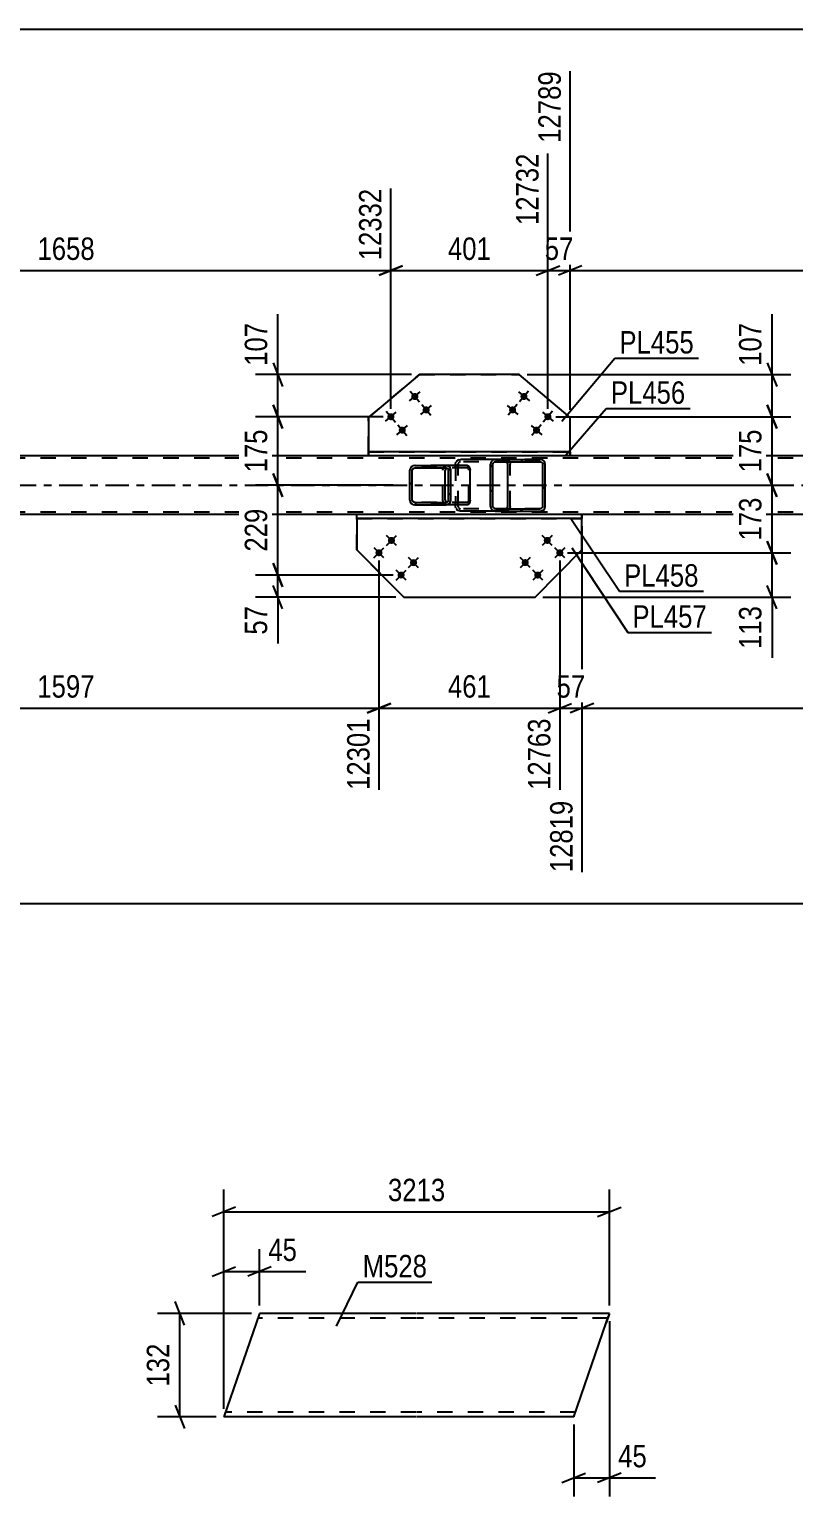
# Model space of a CAD drawing. Header units: millimetres. Extents: x 0 to 1189, y 0 to 841.
# Drawn here: x 642.7 to 740.2, y 219.1 to 406.4 of the extents above; entities that cross this region are included whole.
import ezdxf

# ---------------------------------------------------------------- set-up
doc = ezdxf.new("R2010")
doc.units = ezdxf.units.MM
doc.linetypes.add('DXK_LINE_DOT2', pattern=[3.9198, 1.9599, -1.9599])
doc.linetypes.add('DXK_LINE_DOT3', pattern=[5.9187, 2.979, -0.9799, 0.9799, -0.9799])
doc.styles.add('Arial Narrow', font='ARIALN.TTF', dxfattribs={"height": 0.2})

# ---------------------------------------------------------------- blocks, each defined once
blk = doc.blocks.new('Part-570348649-60682 - 60681')
at = {"color": 2, "linetype": 'Continuous'}
for p, q in [((672.01, 242.47), (667.47, 229.27)), ((692.01, 242.47), (672.01, 242.47)), ((716.66, 242.47), (692.11, 242.47)), ((716.62, 242.38), (716.24, 241.27)), ((716.66, 242.47), (716.62, 242.38)), ((712.11, 229.27), (716.24, 241.27)), ((692.01, 229.27), (667.47, 229.27)), ((712.11, 229.27), (692.11, 229.27))]:
    blk.add_line(p, q, dxfattribs=at)
at = {"color": 7, "linetype": 'DXK_LINE_DOT2'}
for p, q in [((692.01, 241.87), (671.81, 241.87)), ((716.45, 241.87), (692.11, 241.87)), ((716.24, 241.27), (716.53, 242.12)), ((692.01, 229.87), (667.67, 229.87)), ((712.32, 229.87), (692.11, 229.87)), ((712.14, 229.36), (712.11, 229.27))]:
    blk.add_line(p, q, dxfattribs=at)
blk = doc.blocks.new('Part-570348649-49620 - 49615')
at = {"linetype": 'Continuous'}
h = blk.add_hatch(dxfattribs=at)
h.set_pattern_fill('', scale=0.7, style=0, pattern_type=0)
h.set_pattern_definition([(45, (696.404, 350.3297), (-1.57154, 1.57154), [])])
h.paths.add_polyline_path([(696.45, 350.1), (696.4, 350.33), (696.27, 350.52), (696.06, 350.65), (695.82, 350.7), (691.83, 350.7), (691.59, 350.65), (691.38, 350.52), (691.25, 350.33), (691.2, 350.1), (691.2, 346.3), (691.25, 346.07), (691.38, 345.88), (691.59, 345.75), (691.83, 345.7), (695.82, 345.7), (696.06, 345.75), (696.27, 345.88), (696.4, 346.07), (696.45, 346.3)])
h.paths.add_polyline_path([(696.11, 346.19), (696.04, 346.09), (695.94, 346.02), (695.82, 346), (691.83, 346), (691.71, 346.02), (691.61, 346.09), (691.54, 346.19), (691.51, 346.3), (691.51, 350.1), (691.54, 350.21), (691.61, 350.31), (691.71, 350.38), (691.83, 350.4), (695.82, 350.4), (695.94, 350.38), (696.04, 350.31), (696.11, 350.21), (696.14, 350.1), (696.14, 346.3)])
at = {"color": 2, "linetype": 'Continuous'}
for p, q in [((691.25, 350.33), (691.2, 350.1)), ((691.54, 350.21), (691.61, 350.31)), ((691.83, 350.7), (691.59, 350.65)), ((691.61, 350.31), (691.71, 350.38)), ((691.71, 350.38), (691.83, 350.4)), ((691.83, 350.7), (695.82, 350.7)), ((691.83, 350.4), (695.82, 350.4)), ((695.8, 350.31), (695.73, 350.21)), ((695.9, 350.38), (695.8, 350.31)), ((698.57, 350.7), (695.82, 350.7)), ((696.06, 350.65), (695.82, 350.7)), ((695.82, 350.4), (695.94, 350.38)), ((695.9, 350.38), (695.92, 350.38)), ((695.94, 350.38), (696.04, 350.31)), ((696.04, 350.31), (696.11, 350.21)), ((696.45, 350.1), (696.4, 350.33)), ((698.57, 350.7), (698.69, 350.65)), ((698.69, 350.65), (698.8, 350.52)), ((698.8, 350.52), (698.87, 350.33)), ((698.87, 350.33), (698.89, 350.1)), ((691.2, 346.3), (691.2, 350.1)), ((691.51, 350.1), (691.54, 350.21)), ((691.51, 346.3), (691.51, 350.1)), ((695.73, 350.21), (695.7, 350.1)), ((695.7, 346.3), (695.7, 350.1)), ((696.11, 350.21), (696.14, 350.1)), ((696.14, 346.3), (696.14, 350.1)), ((696.45, 346.3), (696.45, 350.1)), ((698.89, 346.3), (698.89, 350.1)), ((691.2, 346.3), (691.25, 346.07)), ((691.54, 346.19), (691.51, 346.3)), ((691.61, 346.09), (691.54, 346.19)), ((691.59, 345.75), (691.83, 345.7)), ((691.71, 346.02), (691.61, 346.09)), ((691.83, 346), (691.71, 346.02)), ((691.83, 346), (695.82, 346)), ((691.83, 345.7), (695.82, 345.7)), ((695.7, 346.3), (695.73, 346.19)), ((695.73, 346.19), (695.8, 346.09)), ((695.8, 346.09), (695.9, 346.02)), ((695.94, 346.02), (695.82, 346)), ((695.82, 345.7), (696.06, 345.75)), ((698.57, 345.7), (695.82, 345.7)), ((695.9, 346.02), (695.92, 346.02)), ((696.04, 346.09), (695.94, 346.02)), ((696.11, 346.19), (696.04, 346.09)), ((696.14, 346.3), (696.11, 346.19)), ((696.4, 346.07), (696.45, 346.3)), ((698.69, 345.75), (698.57, 345.7)), ((698.8, 345.88), (698.69, 345.75)), ((698.87, 346.07), (698.8, 345.88)), ((698.89, 346.3), (698.87, 346.07))]:
    blk.add_line(p, q, dxfattribs=at)
at = {"color": 7, "linetype": 'DXK_LINE_DOT2'}
for p, q in [((695.82, 350.7), (691.83, 350.7)), ((698.57, 350.4), (691.83, 350.4)), ((695.39, 350.1), (695.44, 350.33)), ((695.78, 350.65), (696.02, 350.7)), ((695.92, 350.38), (696.02, 350.4)), ((697.03, 350.4), (697.03, 350.7)), ((698.63, 350.38), (698.57, 350.4)), ((698.68, 350.31), (698.63, 350.38)), ((698.72, 350.21), (698.68, 350.31)), ((695.39, 346.3), (695.39, 350.1)), ((698.73, 350.1), (698.72, 350.21)), ((698.73, 346.3), (698.73, 350.1)), ((698.57, 346), (691.83, 346)), ((695.82, 345.7), (691.83, 345.7)), ((695.44, 346.07), (695.39, 346.3)), ((696.02, 345.7), (695.78, 345.75)), ((695.92, 346.02), (696.02, 346)), ((697.03, 345.7), (697.03, 346)), ((698.57, 346), (698.63, 346.02)), ((698.63, 346.02), (698.68, 346.09)), ((698.68, 346.09), (698.72, 346.19)), ((698.72, 346.19), (698.73, 346.3))]:
    blk.add_line(p, q, dxfattribs=at)
at = {"color": 2, "linetype": 'Continuous'}
for centre, start, end in [((691.81, 350.08), 111.1027, 156.0528), ((695.84, 350.08), 23.9472, 68.8973), ((691.81, 346.32), 203.9472, 248.8973), ((695.84, 346.32), 291.1027, 336.0528)]:
    blk.add_arc(centre, 0.616, start, end, dxfattribs=at)
at = {"color": 7, "linetype": 'DXK_LINE_DOT2'}
for centre, start, end in [((696, 350.08), 111.1035, 156.0537), ((696, 346.32), 203.9463, 248.8965)]:
    blk.add_arc(centre, 0.616, start, end, dxfattribs=at)
blk = doc.blocks.new('Part-570348649-49672 - 49615')
at = {"color": 2, "linetype": 'Continuous'}
for p, q in [((713.16, 344.45), (684.43, 344.45)), ((684.43, 343.95), (684.43, 344.45)), ((713.16, 343.95), (684.43, 343.95)), ((713.16, 343.95), (713.16, 344.45)), ((713.16, 344.45), (713.16, 343.95))]:
    blk.add_line(p, q, dxfattribs=at)
at = {"color": 7, "linetype": 'DXK_LINE_DOT2'}
for p, q in [((684.43, 343.95), (684.43, 344.45)), ((713.16, 344.45), (713.16, 344.45)), ((713.16, 344.45), (713.16, 344.45)), ((713.16, 343.95), (713.16, 343.95)), ((713.16, 343.95), (713.16, 343.95))]:
    blk.add_line(p, q, dxfattribs=at)
blk = doc.blocks.new('Part-570348649-49628 - 49615')
at = {"linetype": 'Continuous'}
h = blk.add_hatch(dxfattribs=at)
h.set_pattern_fill('', scale=0.7, style=0, pattern_type=0)
h.set_pattern_definition([(45, (708.4254, 351.1297), (-1.57154, 1.57154), [])])
h.paths.add_polyline_path([(708.47, 350.9), (708.43, 351.13), (708.29, 351.32), (708.08, 351.45), (707.84, 351.5), (702.13, 351.5), (701.89, 351.45), (701.68, 351.32), (701.54, 351.13), (701.49, 350.9), (701.49, 345.5), (701.54, 345.27), (701.68, 345.08), (701.89, 344.95), (702.13, 344.9), (707.84, 344.9), (708.08, 344.95), (708.29, 345.08), (708.43, 345.27), (708.47, 345.5)])
h.paths.add_polyline_path([(708.13, 345.39), (708.06, 345.29), (707.96, 345.22), (707.84, 345.2), (702.13, 345.2), (702.01, 345.22), (701.9, 345.29), (701.84, 345.39), (701.81, 345.5), (701.81, 350.9), (701.84, 351.01), (701.9, 351.11), (702.01, 351.18), (702.13, 351.2), (707.84, 351.2), (707.96, 351.18), (708.06, 351.11), (708.13, 351.01), (708.16, 350.9), (708.16, 345.5)])
at = {"color": 2, "linetype": 'Continuous'}
for p, q in [((697.03, 350.9), (697.08, 351.13)), ((697.03, 350.9), (697.03, 350.7)), ((697.42, 351.45), (697.66, 351.5)), ((702.13, 351.5), (697.66, 351.5)), ((701.54, 351.13), (701.49, 350.9)), ((701.49, 345.5), (701.49, 350.9)), ((701.81, 350.9), (701.84, 351.01)), ((701.81, 345.5), (701.81, 350.9)), ((701.84, 351.01), (701.9, 351.11)), ((702.13, 351.5), (701.89, 351.45)), ((701.9, 351.11), (702.01, 351.18)), ((702.01, 351.18), (702.13, 351.2)), ((702.13, 351.5), (707.84, 351.5)), ((702.13, 351.2), (707.84, 351.2)), ((703.5, 351.18), (703.37, 351.2)), ((703.6, 351.11), (703.5, 351.18)), ((703.67, 351.01), (703.6, 351.11)), ((703.69, 350.9), (703.67, 351.01)), ((703.69, 345.5), (703.69, 350.9)), ((708.08, 351.45), (707.84, 351.5)), ((707.84, 351.2), (707.96, 351.18)), ((707.96, 351.18), (708.06, 351.11)), ((708.06, 351.11), (708.13, 351.01)), ((708.13, 351.01), (708.16, 350.9)), ((708.16, 345.5), (708.16, 350.9)), ((708.47, 350.9), (708.43, 351.13)), ((708.47, 345.5), (708.47, 350.9)), ((697.03, 345.5), (697.03, 345.7)), ((697.08, 345.27), (697.03, 345.5)), ((697.66, 344.9), (697.42, 344.95)), ((702.13, 344.9), (697.66, 344.9)), ((701.49, 345.5), (701.54, 345.27)), ((701.84, 345.39), (701.81, 345.5)), ((701.9, 345.29), (701.84, 345.39)), ((701.89, 344.95), (702.13, 344.9)), ((702.01, 345.22), (701.9, 345.29)), ((702.13, 345.2), (702.01, 345.22)), ((702.13, 345.2), (707.84, 345.2)), ((702.13, 344.9), (707.84, 344.9)), ((703.37, 345.2), (703.5, 345.22)), ((703.5, 345.22), (703.6, 345.29)), ((703.6, 345.29), (703.67, 345.39)), ((703.67, 345.39), (703.69, 345.5)), ((707.96, 345.22), (707.84, 345.2)), ((707.84, 344.9), (708.08, 344.95)), ((708.06, 345.29), (707.96, 345.22)), ((708.13, 345.39), (708.06, 345.29)), ((708.16, 345.5), (708.13, 345.39)), ((708.43, 345.27), (708.47, 345.5))]:
    blk.add_line(p, q, dxfattribs=at)
at = {"color": 7, "linetype": 'DXK_LINE_DOT2'}
for p, q in [((697.03, 350.7), (697.03, 345.7)), ((697.37, 351.01), (697.35, 350.9)), ((697.35, 345.5), (697.35, 350.9)), ((697.44, 351.11), (697.37, 351.01)), ((697.54, 351.18), (697.44, 351.11)), ((697.66, 351.2), (697.54, 351.18)), ((707.84, 351.2), (697.66, 351.2)), ((707.84, 351.5), (702.13, 351.5)), ((703.37, 351.5), (703.62, 351.45)), ((703.96, 351.13), (704.01, 350.9)), ((704.01, 345.5), (704.01, 350.9)), ((697.35, 345.5), (697.37, 345.39)), ((697.37, 345.39), (697.44, 345.29)), ((697.44, 345.29), (697.54, 345.22)), ((697.54, 345.22), (697.66, 345.2)), ((707.84, 345.2), (697.66, 345.2)), ((703.37, 344.9), (702.13, 344.9)), ((703.62, 344.95), (703.37, 344.9)), ((703.37, 344.9), (707.84, 344.9)), ((704.01, 345.5), (703.96, 345.27))]:
    blk.add_line(p, q, dxfattribs=at)
at = {"color": 2, "linetype": 'Continuous'}
for centre, start, end in [((697.64, 350.88), 110.9282, 155.8647), ((702.11, 350.88), 110.9291, 155.8657), ((707.86, 350.88), 24.1343, 69.0709), ((697.64, 345.52), 204.1353, 249.0718), ((702.11, 345.52), 204.1343, 249.0709), ((707.86, 345.52), 290.9291, 335.8657)]:
    blk.add_arc(centre, 0.618, start, end, dxfattribs=at)
at = {"color": 7, "linetype": 'DXK_LINE_DOT2'}
for centre, start, end in [((703.4, 350.88), 24.1353, 69.0718), ((703.4, 345.52), 290.9282, 335.8647)]:
    blk.add_arc(centre, 0.618, start, end, dxfattribs=at)
blk = doc.blocks.new('Part-570348649-49631 - 49615')
at = {"color": 7, "linetype": 'DXK_LINE_DOT2'}
for p, q in [((975.29, 351.65), (143.37, 351.65)), ((711.66, 351.95), (685.93, 351.95)), ((975.29, 344.75), (143.37, 344.75)), ((713.16, 344.45), (684.43, 344.45))]:
    blk.add_line(p, q, dxfattribs=at)
at = {"color": 2, "linetype": 'Continuous'}
for p, q in [((685.93, 351.95), (605.9, 351.95)), ((790.49, 351.95), (711.66, 351.95)), ((684.43, 344.45), (607.4, 344.45)), ((790.19, 344.45), (713.16, 344.45))]:
    blk.add_line(p, q, dxfattribs=at)
at = {"color": 7, "linetype": 'DXK_LINE_DOT3'}
blk.add_line((143.37, 348.2), (975.29, 348.2), dxfattribs=at)
blk = doc.blocks.new('Bolt-570348649-49862 - 49615')
at = {"linetype": 'Continuous'}
for points in [[(709.05, 341.47), (709.11, 341.4), (709.16, 341.31), (709.18, 341.22), (709.19, 341.13), (709.17, 341.04), (709.14, 340.95), (709.09, 340.87), (709.02, 340.8), (708.94, 340.75), (708.86, 340.72), (708.76, 340.7), (708.67, 340.71), (708.58, 340.73), (708.49, 340.77), (708.42, 340.83), (708.36, 340.9), (708.32, 340.99), (708.29, 341.08), (708.29, 341.17), (708.3, 341.27), (708.34, 341.35), (708.39, 341.43), (708.45, 341.5), (708.53, 341.55), (708.62, 341.59), (708.71, 341.6), (708.81, 341.6), (708.9, 341.57), (708.98, 341.53)], [(710.65, 339.89), (710.71, 339.81), (710.75, 339.73), (710.78, 339.64), (710.78, 339.54), (710.77, 339.45), (710.74, 339.36), (710.68, 339.28), (710.62, 339.22), (710.54, 339.17), (710.45, 339.13), (710.36, 339.12), (710.26, 339.12), (710.17, 339.15), (710.09, 339.19), (710.02, 339.25), (709.96, 339.32), (709.91, 339.4), (709.89, 339.49), (709.88, 339.59), (709.9, 339.68), (709.93, 339.77), (709.98, 339.85), (710.05, 339.91), (710.13, 339.97), (710.22, 340), (710.31, 340.02), (710.4, 340.01), (710.49, 339.99), (710.58, 339.94)], [(706.24, 338.63), (706.3, 338.56), (706.34, 338.48), (706.36, 338.38), (706.37, 338.29), (706.35, 338.2), (706.32, 338.11), (706.27, 338.03), (706.2, 337.96), (706.12, 337.91), (706.04, 337.88), (705.94, 337.86), (705.85, 337.87), (705.76, 337.89), (705.68, 337.93), (705.6, 337.99), (705.54, 338.07), (705.5, 338.15), (705.47, 338.24), (705.47, 338.33), (705.48, 338.43), (705.52, 338.52), (705.57, 338.59), (705.63, 338.66), (705.71, 338.71), (705.8, 338.75), (705.89, 338.76), (705.99, 338.76), (706.08, 338.73), (706.16, 338.69)], [(707.83, 337.05), (707.89, 336.97), (707.93, 336.89), (707.96, 336.8), (707.96, 336.71), (707.95, 336.61), (707.92, 336.52), (707.87, 336.45), (707.8, 336.38), (707.72, 336.33), (707.63, 336.29), (707.54, 336.28), (707.45, 336.28), (707.36, 336.31), (707.27, 336.35), (707.2, 336.41), (707.14, 336.48), (707.1, 336.56), (707.07, 336.66), (707.07, 336.75), (707.08, 336.84), (707.11, 336.93), (707.16, 337.01), (707.23, 337.08), (707.31, 337.13), (707.4, 337.16), (707.49, 337.18), (707.58, 337.17), (707.68, 337.15), (707.76, 337.11)]]:
    blk.add_hatch(color=1, dxfattribs=at).paths.add_polyline_path(points)
at = {"color": 1, "linetype": 'Continuous'}
for p, q in [((709.38, 340.52), (708.1, 341.79)), ((709.37, 341.79), (708.1, 340.51)), ((710.97, 338.93), (709.7, 340.2)), ((710.97, 340.2), (709.7, 338.93)), ((706.56, 337.68), (705.28, 338.95)), ((706.55, 338.95), (705.28, 337.67)), ((708.15, 337.37), (706.88, 336.09)), ((708.15, 336.09), (706.88, 337.36))]:
    blk.add_line(p, q, dxfattribs=at)
blk = doc.blocks.new('Part-570348649-49688 - 49615')
at = {"color": 2, "linetype": 'Continuous'}
for p, q in [((685.93, 351.95), (685.93, 352.45)), ((711.66, 352.45), (685.93, 352.45)), ((711.66, 351.95), (711.66, 352.45)), ((711.66, 352.45), (711.66, 351.95)), ((711.66, 351.95), (685.93, 351.95))]:
    blk.add_line(p, q, dxfattribs=at)
at = {"color": 7, "linetype": 'DXK_LINE_DOT2'}
for p, q in [((685.93, 352.45), (685.93, 351.95)), ((685.93, 352.45), (685.93, 352.45)), ((711.66, 352.45), (711.66, 352.45)), ((711.66, 352.45), (711.66, 352.45)), ((685.93, 351.95), (685.93, 351.95)), ((711.66, 351.95), (711.66, 351.95)), ((711.66, 351.95), (711.66, 351.95))]:
    blk.add_line(p, q, dxfattribs=at)
blk = doc.blocks.new('Part-570348649-49785 - 49615')
at = {"color": 2, "linetype": 'Continuous'}
for p, q in [((684.43, 343.95), (684.43, 339.93)), ((713.16, 339.93), (713.16, 343.95)), ((684.43, 339.93), (690.42, 333.9)), ((684.43, 339.93), (684.43, 339.93)), ((707.17, 333.9), (713.16, 339.93)), ((690.42, 333.9), (707.17, 333.9)), ((690.42, 333.9), (690.42, 333.9))]:
    blk.add_line(p, q, dxfattribs=at)
at = {"color": 7, "linetype": 'DXK_LINE_DOT2'}
for p, q in [((713.16, 343.95), (684.43, 343.95)), ((684.43, 343.95), (684.43, 343.95)), ((684.43, 343.95), (713.16, 343.95)), ((684.43, 339.93), (684.43, 343.95)), ((713.16, 343.95), (713.16, 343.95)), ((713.16, 339.93), (713.16, 343.95)), ((690.42, 333.9), (684.43, 339.93)), ((690.42, 333.9), (707.17, 333.9))]:
    blk.add_line(p, q, dxfattribs=at)
blk = doc.blocks.new('Part-570348649-49793 - 49615')
at = {"color": 2, "linetype": 'Continuous'}
for p, q in [((692.42, 362.32), (685.93, 356.83)), ((705.17, 362.32), (692.42, 362.32)), ((692.42, 362.32), (692.42, 362.32)), ((711.66, 356.83), (705.17, 362.32)), ((685.93, 356.83), (685.93, 352.45)), ((685.93, 356.83), (685.93, 356.83)), ((711.66, 352.45), (711.66, 356.83))]:
    blk.add_line(p, q, dxfattribs=at)
at = {"color": 7, "linetype": 'DXK_LINE_DOT2'}
for p, q in [((685.93, 356.83), (692.42, 362.32)), ((692.42, 362.32), (705.17, 362.32)), ((685.93, 352.45), (685.93, 356.83)), ((711.66, 352.45), (711.66, 356.83)), ((685.93, 352.45), (711.66, 352.45)), ((685.93, 352.45), (685.93, 352.45)), ((711.66, 352.45), (685.93, 352.45)), ((711.66, 352.45), (711.66, 352.45))]:
    blk.add_line(p, q, dxfattribs=at)
blk = doc.blocks.new('Bolt-570348649-49863 - 49615')
at = {"linetype": 'Continuous'}
for points in [[(688.54, 341.47, -1), (689.17, 340.83, -1)], [(686.94, 339.89, -1), (687.58, 339.25, -1)], [(691.36, 338.63, -1), (691.99, 337.99, -1)], [(689.76, 337.05, -1), (690.4, 336.41, -1)]]:
    blk.add_hatch(color=1, dxfattribs=at).paths.add_polyline_path(points)
at = {"color": 1, "linetype": 'Continuous'}
for p, q in [((688.22, 340.52), (689.5, 341.79)), ((689.49, 340.51), (688.22, 341.79)), ((686.62, 338.93), (687.9, 340.2)), ((687.89, 338.93), (686.63, 340.2)), ((690.71, 336.09), (689.44, 337.37)), ((689.44, 336.09), (690.72, 337.36)), ((691.04, 337.68), (692.31, 338.95)), ((692.31, 337.67), (691.04, 338.95))]:
    blk.add_line(p, q, dxfattribs=at)
blk = doc.blocks.new('Bolt-570348649-49881 - 49615')
at = {"linetype": 'Continuous'}
for points in [[(706.11, 359.24), (706.04, 359.17), (705.96, 359.12), (705.87, 359.09), (705.78, 359.08), (705.68, 359.08), (705.59, 359.11), (705.51, 359.15), (705.44, 359.22), (705.38, 359.29), (705.34, 359.37), (705.32, 359.47), (705.31, 359.56), (705.33, 359.65), (705.37, 359.74), (705.42, 359.82), (705.49, 359.88), (705.57, 359.93), (705.66, 359.96), (705.75, 359.98), (705.84, 359.97), (705.93, 359.94), (706.02, 359.9), (706.09, 359.84), (706.14, 359.76), (706.19, 359.68), (706.21, 359.59), (706.21, 359.49), (706.19, 359.4), (706.16, 359.31)], [(704.65, 357.52), (704.58, 357.45), (704.5, 357.4), (704.42, 357.37), (704.32, 357.36), (704.23, 357.37), (704.14, 357.39), (704.06, 357.44), (703.98, 357.5), (703.93, 357.57), (703.89, 357.66), (703.86, 357.75), (703.86, 357.84), (703.88, 357.94), (703.91, 358.02), (703.97, 358.1), (704.03, 358.16), (704.11, 358.21), (704.2, 358.25), (704.3, 358.26), (704.39, 358.25), (704.48, 358.23), (704.56, 358.18), (704.63, 358.12), (704.69, 358.05), (704.73, 357.96), (704.75, 357.87), (704.76, 357.78), (704.74, 357.68), (704.71, 357.6)], [(709.16, 356.65), (709.09, 356.59), (709.01, 356.54), (708.92, 356.51), (708.83, 356.49), (708.74, 356.5), (708.65, 356.53), (708.56, 356.57), (708.49, 356.63), (708.43, 356.71), (708.39, 356.79), (708.37, 356.88), (708.37, 356.98), (708.38, 357.07), (708.42, 357.16), (708.47, 357.23), (708.54, 357.3), (708.62, 357.35), (708.71, 357.38), (708.8, 357.39), (708.9, 357.39), (708.99, 357.36), (709.07, 357.32), (709.14, 357.25), (709.2, 357.18), (709.24, 357.1), (709.26, 357), (709.26, 356.91), (709.25, 356.82), (709.21, 356.73)], [(707.71, 354.93), (707.64, 354.87), (707.56, 354.82), (707.47, 354.79), (707.38, 354.78), (707.28, 354.78), (707.19, 354.81), (707.11, 354.85), (707.04, 354.91), (706.98, 354.99), (706.94, 355.07), (706.92, 355.16), (706.91, 355.26), (706.93, 355.35), (706.97, 355.44), (707.02, 355.52), (707.09, 355.58), (707.17, 355.63), (707.26, 355.66), (707.35, 355.68), (707.44, 355.67), (707.53, 355.64), (707.62, 355.6), (707.69, 355.54), (707.75, 355.46), (707.79, 355.38), (707.81, 355.29), (707.81, 355.19), (707.79, 355.1), (707.76, 355.01)]]:
    blk.add_hatch(color=1, dxfattribs=at).paths.add_polyline_path(points)
at = {"color": 1, "linetype": 'Continuous'}
for p, q in [((705.08, 360.11), (706.45, 358.95)), ((706.34, 360.21), (705.18, 358.84)), ((703.62, 358.39), (705, 357.23)), ((704.89, 358.5), (703.73, 357.12)), ((708.13, 357.52), (709.5, 356.36)), ((709.4, 357.63), (708.23, 356.26)), ((706.68, 355.81), (708.05, 354.64)), ((707.94, 355.91), (706.78, 354.54))]:
    blk.add_line(p, q, dxfattribs=at)
blk = doc.blocks.new('Bolt-570348649-49882 - 49615')
at = {"linetype": 'Continuous'}
for points in [[(692.18, 359.82), (692.23, 359.74), (692.27, 359.65), (692.28, 359.56), (692.28, 359.47), (692.26, 359.37), (692.22, 359.29), (692.16, 359.22), (692.09, 359.15), (692.01, 359.11), (691.92, 359.08), (691.82, 359.08), (691.73, 359.09), (691.64, 359.12), (691.56, 359.17), (691.49, 359.24), (691.44, 359.31), (691.4, 359.4), (691.39, 359.49), (691.39, 359.59), (691.41, 359.68), (691.45, 359.76), (691.51, 359.84), (691.58, 359.9), (691.67, 359.94), (691.76, 359.97), (691.85, 359.98), (691.94, 359.96), (692.03, 359.93), (692.11, 359.88)], [(693.63, 358.1), (693.69, 358.02), (693.72, 357.94), (693.74, 357.84), (693.73, 357.75), (693.71, 357.66), (693.67, 357.57), (693.61, 357.5), (693.54, 357.44), (693.46, 357.39), (693.37, 357.37), (693.27, 357.36), (693.18, 357.37), (693.09, 357.4), (693.01, 357.45), (692.95, 357.52), (692.89, 357.6), (692.86, 357.68), (692.84, 357.78), (692.84, 357.87), (692.87, 357.96), (692.91, 358.05), (692.96, 358.12), (693.04, 358.18), (693.12, 358.23), (693.21, 358.25), (693.3, 358.26), (693.4, 358.25), (693.48, 358.21), (693.56, 358.16)], [(689.13, 357.23), (689.18, 357.16), (689.21, 357.07), (689.23, 356.98), (689.23, 356.88), (689.21, 356.79), (689.16, 356.71), (689.11, 356.63), (689.03, 356.57), (688.95, 356.53), (688.86, 356.5), (688.77, 356.49), (688.67, 356.51), (688.59, 356.54), (688.51, 356.59), (688.44, 356.65), (688.39, 356.73), (688.35, 356.82), (688.33, 356.91), (688.34, 357), (688.36, 357.1), (688.4, 357.18), (688.46, 357.25), (688.53, 357.32), (688.61, 357.36), (688.7, 357.39), (688.8, 357.39), (688.89, 357.38), (688.98, 357.35), (689.06, 357.3)], [(690.58, 355.52), (690.63, 355.44), (690.67, 355.35), (690.68, 355.26), (690.68, 355.16), (690.66, 355.07), (690.62, 354.99), (690.56, 354.91), (690.49, 354.85), (690.41, 354.81), (690.31, 354.78), (690.22, 354.78), (690.13, 354.79), (690.04, 354.82), (689.96, 354.87), (689.89, 354.93), (689.84, 355.01), (689.8, 355.1), (689.79, 355.19), (689.79, 355.29), (689.81, 355.38), (689.85, 355.46), (689.91, 355.54), (689.98, 355.6), (690.06, 355.64), (690.15, 355.67), (690.25, 355.68), (690.34, 355.66), (690.43, 355.63), (690.51, 355.58)]]:
    blk.add_hatch(color=1, dxfattribs=at).paths.add_polyline_path(points)
at = {"color": 1, "linetype": 'Continuous'}
for p, q in [((691.15, 358.95), (692.52, 360.11)), ((691.25, 360.21), (692.42, 358.84)), ((692.6, 357.23), (693.98, 358.39)), ((692.71, 358.5), (693.87, 357.12)), ((688.09, 356.36), (689.47, 357.52)), ((688.2, 357.63), (689.36, 356.26)), ((689.55, 354.64), (690.92, 355.81)), ((689.65, 355.91), (690.82, 354.54))]:
    blk.add_line(p, q, dxfattribs=at)
blk = doc.blocks.new('StraightDimension-570348649-61319 - 60681')
at = {"color": 7, "linetype": 'Continuous'}
for p, q in [((716.66, 241.47), (716.66, 219.07)), ((712.11, 228.27), (712.11, 219.07)), ((710.61, 220.87), (713.61, 222.07)), ((712.11, 221.47), (716.66, 221.47)), ((718.16, 222.07), (715.16, 220.87))]:
    blk.add_line(p, q, dxfattribs=at)
at = {"color": 0}
blk.add_wipeout([(722.04, 222.22), (722.04, 226.42), (717.18, 226.42), (717.18, 222.22)], dxfattribs=at)
at = {"color": 7, "linetype": 'Continuous'}
blk.add_line((716.66, 221.47), (722.56, 221.47), dxfattribs=at)
blk.add_line((716.66, 221.47), (722.56, 221.47), dxfattribs=at)
at = {"color": 3, "style": 'Arial Narrow'}
blk.add_text('45', height=2.863, dxfattribs=at).set_placement((717.78, 222.82))
blk = doc.blocks.new('StraightDimension-570348649-61295 - 60681')
at = {"color": 7, "linetype": 'Continuous'}
for p, q in [((667.47, 230.27), (667.47, 250.66)), ((672.01, 243.47), (672.01, 250.66)), ((665.97, 247.21), (668.97, 248.41)), ((667.47, 247.81), (672.01, 247.81)), ((673.51, 248.41), (670.51, 247.21))]:
    blk.add_line(p, q, dxfattribs=at)
at = {"color": 0}
blk.add_wipeout([(677.39, 248.56), (677.39, 252.76), (672.54, 252.76), (672.54, 248.56)], dxfattribs=at)
at = {"color": 7, "linetype": 'Continuous'}
blk.add_line((672.01, 247.81), (677.92, 247.81), dxfattribs=at)
blk.add_line((672.01, 247.81), (677.92, 247.81), dxfattribs=at)
at = {"color": 3, "style": 'Arial Narrow'}
blk.add_text('45', height=2.863, dxfattribs=at).set_placement((673.14, 249.16))
blk = doc.blocks.new('StraightDimension-570348649-61308 - 60681')
at = {"color": 7, "linetype": 'Continuous'}
for p, q in [((667.47, 230.27), (667.47, 258.29)), ((716.66, 243.47), (716.66, 258.29)), ((668.97, 256.04), (665.97, 254.84)), ((667.47, 255.44), (716.66, 255.44)), ((715.16, 254.84), (718.16, 256.04))]:
    blk.add_line(p, q, dxfattribs=at)
at = {"color": 0}
blk.add_wipeout([(696.32, 256.19), (696.32, 260.39), (687.81, 260.39), (687.81, 256.19)], dxfattribs=at)
at = {"color": 3, "style": 'Arial Narrow'}
blk.add_text('3213', height=2.863, dxfattribs=at).set_placement((688.41, 256.79))
blk = doc.blocks.new('StraightDimension-570348649-61334 - 60681')
at = {"color": 7, "linetype": 'Continuous'}
for p, q in [((662.45, 240.97), (661.25, 243.97)), ((671.01, 242.47), (659, 242.47)), ((661.85, 229.27), (661.85, 242.47)), ((661.25, 230.77), (662.45, 227.77)), ((666.47, 229.27), (659, 229.27))]:
    blk.add_line(p, q, dxfattribs=at)
at = {"color": 0}
blk.add_wipeout([(661.1, 239.21), (656.9, 239.21), (656.9, 232.53), (661.1, 232.53)], dxfattribs=at)
at = {"color": 3, "style": 'Arial Narrow'}
blk.add_text('132', height=2.863, rotation=90.0002, dxfattribs=at).set_placement((660.5, 233.13))
blk = doc.blocks.new('StraightDimension-570348649-53669 - 49615')
at = {"color": 7, "linetype": 'Continuous'}
for p, q in [((607.4, 342.95), (607.4, 298.79)), ((687.26, 338.57), (687.26, 309.29)), ((608.9, 320.33), (605.9, 319.13)), ((685.76, 319.13), (688.76, 320.33)), ((607.4, 319.73), (687.26, 319.73))]:
    blk.add_line(p, q, dxfattribs=at)
at = {"color": 0}
blk.add_wipeout([(651.59, 320.48), (651.59, 324.68), (643.07, 324.68), (643.07, 320.48)], dxfattribs=at)
at = {"color": 0, "linetype": 'Continuous'}
blk.add_wipeout([(686.66, 319.03), (682.46, 319.03), (682.46, 308.69), (686.66, 308.69)], dxfattribs=at)
at = {"color": 3, "style": 'Arial Narrow'}
blk.add_text('1597', height=2.863, dxfattribs=at).set_placement((643.67, 321.08))
at = {"color": 3, "linetype": 'Continuous', "style": 'Arial Narrow'}
blk.add_text('12301', height=2.863, rotation=90.0002, dxfattribs=at).set_placement((686.06, 309.29))
blk = doc.blocks.new('StraightDimension-570348649-63823 - 49615')
at = {"color": 7, "linetype": 'Continuous'}
for p, q in [((673.75, 363.82), (674.95, 360.82)), ((691.42, 362.32), (671.5, 362.32)), ((674.35, 356.94), (674.35, 362.32)), ((674.95, 355.44), (673.75, 358.44)), ((687.78, 356.94), (671.5, 356.94))]:
    blk.add_line(p, q, dxfattribs=at)
at = {"color": 0}
blk.add_wipeout([(673.6, 369.53), (669.4, 369.53), (669.4, 362.84), (673.6, 362.84)], dxfattribs=at)
at = {"color": 7, "linetype": 'Continuous'}
blk.add_line((674.35, 362.32), (674.35, 370.05), dxfattribs=at)
blk.add_line((674.35, 362.32), (674.35, 370.05), dxfattribs=at)
at = {"color": 3, "style": 'Arial Narrow'}
blk.add_text('107', height=2.863, rotation=90.0002, dxfattribs=at).set_placement((673, 363.44))
blk = doc.blocks.new('StraightDimension-570348649-51353 - 49615')
at = {"color": 7, "linetype": 'Continuous'}
for p, q in [((711.66, 357.83), (711.66, 401.06)), ((793.34, 359.36), (793.34, 386.06)), ((713.16, 376.21), (710.16, 375.01)), ((711.66, 375.61), (793.34, 375.61)), ((791.84, 375.01), (794.84, 376.21))]:
    blk.add_line(p, q, dxfattribs=at)
at = {"color": 0, "linetype": 'Continuous'}
blk.add_wipeout([(792.74, 386.66), (788.54, 386.66), (788.54, 376.31), (792.74, 376.31)], dxfattribs=at)
at = {"color": 0}
blk.add_wipeout([(756.76, 376.36), (756.76, 380.56), (748.25, 380.56), (748.25, 376.36)], dxfattribs=at)
at = {"color": 3, "linetype": 'Continuous', "style": 'Arial Narrow'}
blk.add_text('14423', height=2.863, rotation=90.0002, dxfattribs=at).set_placement((792.14, 376.91))
at = {"color": 3, "style": 'Arial Narrow'}
blk.add_text('1634', height=2.863, dxfattribs=at).set_placement((748.85, 376.96))
blk = doc.blocks.new('StraightDimension-570348649-51354 - 49615')
at = {"color": 7, "linetype": 'Continuous'}
for p, q in [((711.66, 357.83), (711.66, 401.06)), ((708.82, 357.94), (708.82, 390.56)), ((707.32, 375.01), (710.32, 376.21)), ((708.82, 375.61), (711.66, 375.61)), ((713.16, 376.21), (710.16, 375.01))]:
    blk.add_line(p, q, dxfattribs=at)
at = {"color": 0, "linetype": 'Continuous'}
blk.add_wipeout([(711.06, 401.66), (706.86, 401.66), (706.86, 391.31), (711.06, 391.31)], dxfattribs=at)
at = {"color": 0}
blk.add_wipeout([(712.67, 376.36), (712.67, 380.56), (707.81, 380.56), (707.81, 376.36)], dxfattribs=at)
at = {"color": 3, "linetype": 'Continuous', "style": 'Arial Narrow'}
blk.add_text('12789', height=2.863, rotation=90.0002, dxfattribs=at).set_placement((710.46, 391.91))
at = {"color": 3, "style": 'Arial Narrow'}
blk.add_text('57', height=2.863, dxfattribs=at).set_placement((708.41, 376.96))
blk = doc.blocks.new('StraightDimension-570348649-51355 - 49615')
at = {"color": 7, "linetype": 'Continuous'}
for p, q in [((708.82, 357.94), (708.82, 390.56)), ((688.78, 357.94), (688.78, 386.06)), ((690.28, 376.21), (687.28, 375.01)), ((688.78, 375.61), (708.82, 375.61)), ((707.32, 375.01), (710.32, 376.21))]:
    blk.add_line(p, q, dxfattribs=at)
at = {"color": 0, "linetype": 'Continuous'}
blk.add_wipeout([(708.22, 391.16), (704.02, 391.16), (704.02, 380.81), (708.22, 380.81)], dxfattribs=at)
at = {"color": 0}
blk.add_wipeout([(702.14, 376.36), (702.14, 380.56), (695.46, 380.56), (695.46, 376.36)], dxfattribs=at)
at = {"color": 3, "linetype": 'Continuous', "style": 'Arial Narrow'}
blk.add_text('12732', height=2.863, rotation=90.0002, dxfattribs=at).set_placement((707.62, 381.41))
at = {"color": 3, "style": 'Arial Narrow'}
blk.add_text('401', height=2.863, dxfattribs=at).set_placement((696.06, 376.96))
blk = doc.blocks.new('StraightDimension-570348649-51356 - 49615')
at = {"color": 7, "linetype": 'Continuous'}
for p, q in [((605.9, 357.94), (605.9, 401.06)), ((688.78, 357.94), (688.78, 386.06)), ((607.4, 376.21), (604.4, 375.01)), ((605.9, 375.61), (688.78, 375.61)), ((687.28, 375.01), (690.28, 376.21))]:
    blk.add_line(p, q, dxfattribs=at)
at = {"color": 0, "linetype": 'Continuous'}
blk.add_wipeout([(688.18, 386.66), (683.98, 386.66), (683.98, 376.31), (688.18, 376.31)], dxfattribs=at)
at = {"color": 0}
blk.add_wipeout([(651.6, 376.36), (651.6, 380.56), (643.09, 380.56), (643.09, 376.36)], dxfattribs=at)
at = {"color": 3, "linetype": 'Continuous', "style": 'Arial Narrow'}
blk.add_text('12332', height=2.863, rotation=90.0002, dxfattribs=at).set_placement((687.58, 376.91))
at = {"color": 3, "style": 'Arial Narrow'}
blk.add_text('1658', height=2.863, dxfattribs=at).set_placement((643.69, 376.96))
blk = doc.blocks.new('StraightDimension-570348649-53666 - 49615')
at = {"color": 7, "linetype": 'Continuous'}
for p, q in [((713.16, 342.95), (713.16, 298.79)), ((793.02, 338.57), (793.02, 309.29)), ((714.66, 320.33), (711.66, 319.13)), ((791.52, 319.13), (794.52, 320.33)), ((713.16, 319.73), (793.02, 319.73))]:
    blk.add_line(p, q, dxfattribs=at)
at = {"color": 0}
blk.add_wipeout([(757.35, 320.48), (757.35, 324.68), (748.83, 324.68), (748.83, 320.48)], dxfattribs=at)
at = {"color": 0, "linetype": 'Continuous'}
blk.add_wipeout([(792.42, 319.03), (788.22, 319.03), (788.22, 308.69), (792.42, 308.69)], dxfattribs=at)
at = {"color": 3, "style": 'Arial Narrow'}
blk.add_text('1597', height=2.863, dxfattribs=at).set_placement((749.43, 321.08))
at = {"color": 3, "linetype": 'Continuous', "style": 'Arial Narrow'}
blk.add_text('14416', height=2.863, rotation=90.0002, dxfattribs=at).set_placement((791.82, 309.29))
blk = doc.blocks.new('StraightDimension-570348649-53667 - 49615')
at = {"color": 7, "linetype": 'Continuous'}
for p, q in [((713.16, 342.95), (713.16, 298.79)), ((710.33, 338.57), (710.33, 309.29)), ((708.83, 319.13), (711.83, 320.33)), ((714.66, 320.33), (711.66, 319.13)), ((710.33, 319.73), (713.16, 319.73))]:
    blk.add_line(p, q, dxfattribs=at)
at = {"color": 0}
blk.add_wipeout([(714.18, 320.48), (714.18, 324.68), (709.32, 324.68), (709.32, 320.48)], dxfattribs=at)
at = {"color": 0, "linetype": 'Continuous'}
blk.add_wipeout([(712.56, 308.53), (708.36, 308.53), (708.36, 298.19), (712.56, 298.19)], dxfattribs=at)
at = {"color": 3, "style": 'Arial Narrow'}
blk.add_text('57', height=2.863, dxfattribs=at).set_placement((709.92, 321.08))
at = {"color": 3, "linetype": 'Continuous', "style": 'Arial Narrow'}
blk.add_text('12819', height=2.863, rotation=90.0002, dxfattribs=at).set_placement((711.96, 298.79))
blk = doc.blocks.new('StraightDimension-570348649-53668 - 49615')
at = {"color": 7, "linetype": 'Continuous'}
for p, q in [((687.26, 338.57), (687.26, 309.29)), ((710.33, 338.57), (710.33, 309.29)), ((688.76, 320.33), (685.76, 319.13)), ((708.83, 319.13), (711.83, 320.33)), ((687.26, 319.73), (710.33, 319.73))]:
    blk.add_line(p, q, dxfattribs=at)
at = {"color": 0}
blk.add_wipeout([(702.14, 320.48), (702.14, 324.68), (695.46, 324.68), (695.46, 320.48)], dxfattribs=at)
at = {"color": 0, "linetype": 'Continuous'}
blk.add_wipeout([(709.73, 319.03), (705.53, 319.03), (705.53, 308.69), (709.73, 308.69)], dxfattribs=at)
at = {"color": 3, "style": 'Arial Narrow'}
blk.add_text('461', height=2.863, dxfattribs=at).set_placement((696.06, 321.08))
at = {"color": 3, "linetype": 'Continuous', "style": 'Arial Narrow'}
blk.add_text('12763', height=2.863, rotation=90.0002, dxfattribs=at).set_placement((709.13, 309.29))
blk = doc.blocks.new('StraightDimension-570348649-54212 - 49615')
at = {"color": 7, "linetype": 'Continuous'}
blk.add_line((132.52, 406.4), (986.15, 406.4), dxfattribs=at)
blk = doc.blocks.new('StraightDimension-570348649-54243 - 49615')
at = {"color": 7, "linetype": 'Continuous'}
blk.add_line((132.52, 294.8), (986.15, 294.8), dxfattribs=at)
blk = doc.blocks.new('StraightDimension-570348649-63824 - 49615')
at = {"color": 7, "linetype": 'Continuous'}
for p, q in [((673.75, 358.44), (674.95, 355.44)), ((687.78, 356.94), (671.5, 356.94)), ((674.35, 348.2), (674.35, 356.94)), ((674.95, 346.7), (673.75, 349.7)), ((689.08, 348.2), (671.5, 348.2))]:
    blk.add_line(p, q, dxfattribs=at)
at = {"color": 0}
blk.add_wipeout([(673.6, 355.91), (669.4, 355.91), (669.4, 349.23), (673.6, 349.23)], dxfattribs=at)
at = {"color": 3, "style": 'Arial Narrow'}
blk.add_text('175', height=2.863, rotation=90.0002, dxfattribs=at).set_placement((673, 349.83))
blk = doc.blocks.new('StraightDimension-570348649-63825 - 49615')
at = {"color": 7, "linetype": 'Continuous'}
for p, q in [((673.75, 349.7), (674.95, 346.7)), ((689.08, 348.2), (671.5, 348.2)), ((674.35, 336.73), (674.35, 348.2)), ((674.95, 335.23), (673.75, 338.23)), ((689.08, 336.73), (671.5, 336.73))]:
    blk.add_line(p, q, dxfattribs=at)
at = {"color": 0}
blk.add_wipeout([(673.6, 345.81), (669.4, 345.81), (669.4, 339.12), (673.6, 339.12)], dxfattribs=at)
at = {"color": 3, "style": 'Arial Narrow'}
blk.add_text('229', height=2.863, rotation=90.0002, dxfattribs=at).set_placement((673, 339.72))
blk = doc.blocks.new('StraightDimension-570348649-63826 - 49615')
at = {"color": 7, "linetype": 'Continuous'}
for p, q in [((673.75, 338.23), (674.95, 335.23)), ((689.08, 336.73), (671.5, 336.73)), ((674.95, 332.4), (673.75, 335.4)), ((674.35, 333.9), (674.35, 336.73)), ((689.42, 333.9), (671.5, 333.9))]:
    blk.add_line(p, q, dxfattribs=at)
at = {"color": 0}
blk.add_wipeout([(673.6, 333.37), (669.4, 333.37), (669.4, 328.52), (673.6, 328.52)], dxfattribs=at)
at = {"color": 7, "linetype": 'Continuous'}
blk.add_line((674.35, 333.9), (674.35, 327.99), dxfattribs=at)
blk.add_line((674.35, 333.9), (674.35, 327.99), dxfattribs=at)
at = {"color": 3, "style": 'Arial Narrow'}
blk.add_text('57', height=2.863, rotation=90.0002, dxfattribs=at).set_placement((673, 329.12))
blk = doc.blocks.new('StraightDimension-570348649-64108 - 49615')
at = {"color": 7, "linetype": 'Continuous'}
for p, q in [((736.81, 363.82), (738.01, 360.82)), ((706.17, 362.32), (739.81, 362.32)), ((737.41, 356.94), (737.41, 362.32)), ((738.01, 355.44), (736.81, 358.44)), ((709.82, 356.94), (739.81, 356.94))]:
    blk.add_line(p, q, dxfattribs=at)
at = {"color": 0}
blk.add_wipeout([(736.66, 369.53), (732.46, 369.53), (732.46, 362.84), (736.66, 362.84)], dxfattribs=at)
at = {"color": 7, "linetype": 'Continuous'}
blk.add_line((737.41, 362.32), (737.41, 370.05), dxfattribs=at)
blk.add_line((737.41, 362.32), (737.41, 370.05), dxfattribs=at)
at = {"color": 3, "style": 'Arial Narrow'}
blk.add_text('107', height=2.863, rotation=90.0002, dxfattribs=at).set_placement((736.06, 363.44))
blk = doc.blocks.new('StraightDimension-570348649-64109 - 49615')
at = {"color": 7, "linetype": 'Continuous'}
for p, q in [((736.81, 358.44), (738.01, 355.44)), ((709.82, 356.94), (739.81, 356.94)), ((737.41, 348.2), (737.41, 356.94)), ((738.01, 346.7), (736.81, 349.7)), ((712.55, 348.2), (739.81, 348.2))]:
    blk.add_line(p, q, dxfattribs=at)
at = {"color": 0}
blk.add_wipeout([(736.66, 355.91), (732.46, 355.91), (732.46, 349.23), (736.66, 349.23)], dxfattribs=at)
at = {"color": 3, "style": 'Arial Narrow'}
blk.add_text('175', height=2.863, rotation=90.0002, dxfattribs=at).set_placement((736.06, 349.83))
blk = doc.blocks.new('StraightDimension-570348649-64110 - 49615')
at = {"color": 7, "linetype": 'Continuous'}
for p, q in [((736.81, 349.7), (738.01, 346.7)), ((712.55, 348.2), (739.81, 348.2)), ((737.41, 339.57), (737.41, 348.2)), ((738.01, 338.07), (736.81, 341.07)), ((711.33, 339.57), (739.81, 339.57))]:
    blk.add_line(p, q, dxfattribs=at)
at = {"color": 0}
blk.add_wipeout([(736.66, 347.23), (732.46, 347.23), (732.46, 340.54), (736.66, 340.54)], dxfattribs=at)
at = {"color": 3, "style": 'Arial Narrow'}
blk.add_text('173', height=2.863, rotation=90.0002, dxfattribs=at).set_placement((736.06, 341.14))
blk = doc.blocks.new('StraightDimension-570348649-64111 - 49615')
at = {"color": 7, "linetype": 'Continuous'}
for p, q in [((736.81, 341.07), (738.01, 338.07)), ((711.33, 339.57), (739.81, 339.57)), ((737.41, 333.9), (737.41, 339.57)), ((738.01, 332.4), (736.81, 335.4)), ((708.17, 333.9), (739.81, 333.9))]:
    blk.add_line(p, q, dxfattribs=at)
at = {"color": 0}
blk.add_wipeout([(736.66, 333.37), (732.46, 333.37), (732.46, 326.69), (736.66, 326.69)], dxfattribs=at)
at = {"color": 7, "linetype": 'Continuous'}
blk.add_line((737.41, 333.9), (737.41, 326.16), dxfattribs=at)
blk.add_line((737.41, 333.9), (737.41, 326.16), dxfattribs=at)
at = {"color": 3, "style": 'Arial Narrow'}
blk.add_text('113', height=2.863, rotation=90.0002, dxfattribs=at).set_placement((736.06, 327.29))
blk = doc.blocks.new('Mark-570348649-61346 - 60681')
at = {"color": 0}
blk.add_wipeout([(693.41, 247.07), (693.41, 250.07), (685.18, 250.07), (685.18, 247.07)], dxfattribs=at)
blk.add_wipeout([(693.41, 247.07), (693.41, 250.07), (685.18, 250.07), (685.18, 247.07)], dxfattribs=at)
at = {"color": 30, "linetype": 'Continuous'}
for p, q in [((681.84, 240.82), (684.58, 246.47)), ((684.58, 246.47), (694.01, 246.47))]:
    blk.add_line(p, q, dxfattribs=at)
at = {"color": 3, "style": 'Arial Narrow'}
blk.add_text('M528', height=2.863, dxfattribs=at).set_placement((685.18, 247.07))
blk = doc.blocks.new('Mark-570348649-53928 - 49615')
at = {"color": 0}
blk.add_wipeout([(727.45, 365.01), (727.45, 368.01), (717.94, 368.01), (717.94, 365.01)], dxfattribs=at)
blk.add_wipeout([(727.45, 365.01), (727.45, 368.01), (717.94, 368.01), (717.94, 365.01)], dxfattribs=at)
at = {"color": 30, "linetype": 'Continuous'}
for p, q in [((710.61, 356.38), (717.34, 364.41)), ((717.34, 364.41), (728.05, 364.41))]:
    blk.add_line(p, q, dxfattribs=at)
at = {"color": 3, "style": 'Arial Narrow'}
blk.add_text('PL455', height=2.863, dxfattribs=at).set_placement((717.94, 365.01))
blk = doc.blocks.new('Mark-570348649-53856 - 49615')
at = {"color": 0}
blk.add_wipeout([(728.05, 335.25), (728.05, 338.25), (718.54, 338.25), (718.54, 335.25)], dxfattribs=at)
blk.add_wipeout([(728.05, 335.25), (728.05, 338.25), (718.54, 338.25), (718.54, 335.25)], dxfattribs=at)
at = {"color": 30, "linetype": 'Continuous'}
for p, q in [((711.73, 343.95), (717.94, 334.65)), ((717.94, 334.65), (728.65, 334.65))]:
    blk.add_line(p, q, dxfattribs=at)
at = {"color": 3, "style": 'Arial Narrow'}
blk.add_text('PL458', height=2.863, dxfattribs=at).set_placement((718.54, 335.25))
blk = doc.blocks.new('Mark-570348649-53880 - 49615')
at = {"color": 0}
blk.add_wipeout([(726.35, 358.59), (726.35, 361.59), (716.85, 361.59), (716.85, 358.59)], dxfattribs=at)
blk.add_wipeout([(726.35, 358.59), (726.35, 361.59), (716.85, 361.59), (716.85, 358.59)], dxfattribs=at)
at = {"color": 30, "linetype": 'Continuous'}
for p, q in [((711, 351.95), (716.25, 357.99)), ((716.25, 357.99), (726.95, 357.99))]:
    blk.add_line(p, q, dxfattribs=at)
at = {"color": 3, "style": 'Arial Narrow'}
blk.add_text('PL456', height=2.863, dxfattribs=at).set_placement((716.85, 358.59))
blk = doc.blocks.new('Mark-570348649-53904 - 49615')
at = {"color": 0}
blk.add_wipeout([(729.1, 330), (729.1, 333), (719.6, 333), (719.6, 330)], dxfattribs=at)
blk.add_wipeout([(729.1, 330), (729.1, 333), (719.6, 333), (719.6, 330)], dxfattribs=at)
at = {"color": 30, "linetype": 'Continuous'}
for p, q in [((711.89, 340.2), (719, 329.4)), ((719, 329.4), (729.7, 329.4))]:
    blk.add_line(p, q, dxfattribs=at)
at = {"color": 3, "style": 'Arial Narrow'}
blk.add_text('PL457', height=2.863, dxfattribs=at).set_placement((719.6, 330))

msp = doc.modelspace()

# ---------------------------------------------------------------- block references
for name in ['Part-570348649-49793 - 49615', 'Bolt-570348649-49882 - 49615', 'Bolt-570348649-49881 - 49615', 'Part-570348649-49688 - 49615', 'Part-570348649-49631 - 49615', 'Part-570348649-49620 - 49615', 'Part-570348649-49628 - 49615', 'Part-570348649-49672 - 49615', 'Part-570348649-49785 - 49615', 'Bolt-570348649-49863 - 49615', 'Bolt-570348649-49862 - 49615', 'Part-570348649-60682 - 60681']:
    msp.add_blockref(name, (0, 0))

# ---------------------------------------------------------------- next in the draw order: block references
for name in ['StraightDimension-570348649-51353 - 49615', 'StraightDimension-570348649-63823 - 49615', 'StraightDimension-570348649-53669 - 49615', 'StraightDimension-570348649-53666 - 49615', 'StraightDimension-570348649-61295 - 60681', 'StraightDimension-570348649-61319 - 60681']:
    msp.add_blockref(name, (0, 0))

# ---------------------------------------------------------------- next in the draw order: block references
for name in ['StraightDimension-570348649-51354 - 49615', 'StraightDimension-570348649-53667 - 49615', 'StraightDimension-570348649-61308 - 60681']:
    msp.add_blockref(name, (0, 0))

# ---------------------------------------------------------------- next in the draw order: block references
for name in ['StraightDimension-570348649-51355 - 49615', 'StraightDimension-570348649-53668 - 49615', 'Mark-570348649-61346 - 60681', 'StraightDimension-570348649-61334 - 60681']:
    msp.add_blockref(name, (0, 0))

# ---------------------------------------------------------------- next in the draw order: block references
for name in ['StraightDimension-570348649-51356 - 49615', 'StraightDimension-570348649-54243 - 49615']:
    msp.add_blockref(name, (0, 0))

# ---------------------------------------------------------------- next in the draw order: block references
msp.add_blockref('StraightDimension-570348649-54212 - 49615', (0, 0))

# ---------------------------------------------------------------- next in the draw order: block references
for name in ['StraightDimension-570348649-64108 - 49615', 'StraightDimension-570348649-63824 - 49615']:
    msp.add_blockref(name, (0, 0))

# ---------------------------------------------------------------- next in the draw order: block references
for name in ['StraightDimension-570348649-64109 - 49615', 'StraightDimension-570348649-63825 - 49615']:
    msp.add_blockref(name, (0, 0))

# ---------------------------------------------------------------- next in the draw order: block references
for name in ['Mark-570348649-53928 - 49615', 'StraightDimension-570348649-64110 - 49615', 'StraightDimension-570348649-63826 - 49615']:
    msp.add_blockref(name, (0, 0))

# ---------------------------------------------------------------- next in the draw order: block references
for name in ['Mark-570348649-53880 - 49615', 'StraightDimension-570348649-64111 - 49615']:
    msp.add_blockref(name, (0, 0))

# ---------------------------------------------------------------- next in the draw order: block references
msp.add_blockref('Mark-570348649-53856 - 49615', (0, 0))

# ---------------------------------------------------------------- next in the draw order: block references
msp.add_blockref('Mark-570348649-53904 - 49615', (0, 0))

doc.saveas('drawing.dxf')
